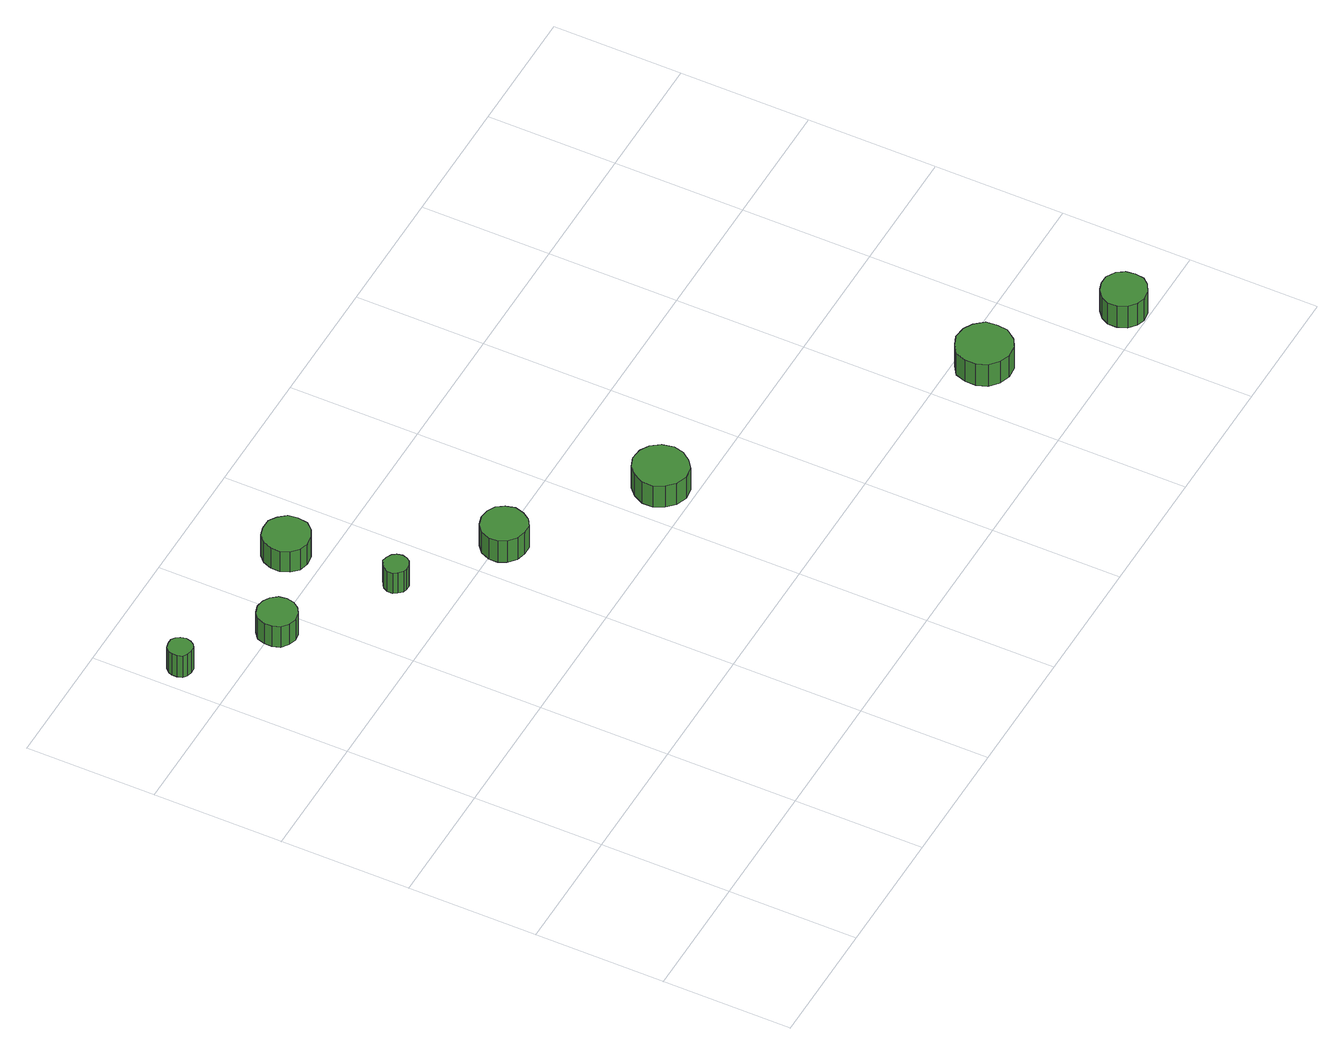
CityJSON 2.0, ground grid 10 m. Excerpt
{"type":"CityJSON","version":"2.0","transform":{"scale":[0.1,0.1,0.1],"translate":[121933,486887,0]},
"CityObjects":{
"tree1":{"type":"SolitaryVegetationObject","attributes":{"function":"something"},"geometry":[{"type":"MultiSurface","lod":"1","boundaries":[[[0,1,2,3,4,5,6,7,8,9,10,11,12,13,14]],[[15,16,17,18,19,20,21,22,23,24,25,26,27,28,29]],[[0,29,28,1]],[[1,28,27,2]],[[2,27,26,3]],[[3,26,25,4]],[[4,25,24,5]],[[5,24,23,6]],[[6,23,22,7]],[[7,22,21,8]],[[8,21,20,9]],[[9,20,19,10]],[[10,19,18,11]],[[11,18,17,12]],[[12,17,16,13]],[[13,16,15,14]],[[14,15,29,0]]]}]},
"tree2":{"type":"SolitaryVegetationObject","attributes":{"function":"something"},"geometry":[{"type":"MultiSurface","lod":"1","boundaries":[[[30,31,32,33,34,35,36,37,38,39,40,41,42,43,44]],[[45,46,47,48,49,50,51,52,53,54,55,56,57,58,59]],[[30,59,58,31]],[[31,58,57,32]],[[32,57,56,33]],[[33,56,55,34]],[[34,55,54,35]],[[35,54,53,36]],[[36,53,52,37]],[[37,52,51,38]],[[38,51,50,39]],[[39,50,49,40]],[[40,49,48,41]],[[41,48,47,42]],[[42,47,46,43]],[[43,46,45,44]],[[44,45,59,30]]]}]},
"tree3":{"type":"SolitaryVegetationObject","attributes":{"function":"something"},"geometry":[{"type":"MultiSurface","lod":"1","boundaries":[[[60,61,62,63,64,65,66,67,68,69,70,71,72,73,74]],[[75,76,77,78,79,80,81,82,83,84,85,86,87,88,89]],[[60,89,88,61]],[[61,88,87,62]],[[62,87,86,63]],[[63,86,85,64]],[[64,85,84,65]],[[65,84,83,66]],[[66,83,82,67]],[[67,82,81,68]],[[68,81,80,69]],[[69,80,79,70]],[[70,79,78,71]],[[71,78,77,72]],[[72,77,76,73]],[[73,76,75,74]],[[74,75,89,60]]]}]},
"tree4":{"type":"SolitaryVegetationObject","attributes":{"function":"something"},"geometry":[{"type":"MultiSurface","lod":"1","boundaries":[[[90,91,92,93,94,95,96,97,98,99,100,101,102,103,104]],[[105,106,107,108,109,110,111,112,113,114,115,116,117,118,119]],[[90,119,118,91]],[[91,118,117,92]],[[92,117,116,93]],[[93,116,115,94]],[[94,115,114,95]],[[95,114,113,96]],[[96,113,112,97]],[[97,112,111,98]],[[98,111,110,99]],[[99,110,109,100]],[[100,109,108,101]],[[101,108,107,102]],[[102,107,106,103]],[[103,106,105,104]],[[104,105,119,90]]]}]},
"tree5":{"type":"SolitaryVegetationObject","attributes":{"function":"something"},"geometry":[{"type":"MultiSurface","lod":"1","boundaries":[[[120,121,122,123,124,125,126,127,128,129,130,131,132,133,134]],[[135,136,137,138,139,140,141,142,143,144,145,146,147,148,149]],[[120,149,148,121]],[[121,148,147,122]],[[122,147,146,123]],[[123,146,145,124]],[[124,145,144,125]],[[125,144,143,126]],[[126,143,142,127]],[[127,142,141,128]],[[128,141,140,129]],[[129,140,139,130]],[[130,139,138,131]],[[131,138,137,132]],[[132,137,136,133]],[[133,136,135,134]],[[134,135,149,120]]]}]},
"tree6":{"type":"SolitaryVegetationObject","attributes":{"function":"something"}},
"tree7":{"type":"SolitaryVegetationObject","attributes":{"function":"something"},"geometry":[{"type":"MultiSurface","lod":"1","boundaries":[[[150,151,152,153,154,155,156,157,158,159,160,161,162,163,164]],[[165,166,167,168,169,170,171,172,173,174,175,176,177,178,179]],[[150,179,178,151]],[[151,178,177,152]],[[152,177,176,153]],[[153,176,175,154]],[[154,175,174,155]],[[155,174,173,156]],[[156,173,172,157]],[[157,172,171,158]],[[158,171,170,159]],[[159,170,169,160]],[[160,169,168,161]],[[161,168,167,162]],[[162,167,166,163]],[[163,166,165,164]],[[164,165,179,150]]]}]},
"tree8":{"type":"SolitaryVegetationObject","attributes":{"function":"something"}},
"tree9":{"type":"SolitaryVegetationObject","attributes":{"function":"something"}},
"tree10":{"type":"SolitaryVegetationObject","attributes":{"function":"something"},"geometry":[{"type":"MultiSurface","lod":"1","boundaries":[[[180,181,182,183,184,185,186,187,188,189,190,191,192,193,194]],[[195,196,197,198,199,200,201,202,203,204,205,206,207,208,209]],[[180,209,208,181]],[[181,208,207,182]],[[182,207,206,183]],[[183,206,205,184]],[[184,205,204,185]],[[185,204,203,186]],[[186,203,202,187]],[[187,202,201,188]],[[188,201,200,189]],[[189,200,199,190]],[[190,199,198,191]],[[191,198,197,192]],[[192,197,196,193]],[[193,196,195,194]],[[194,195,209,180]]]}]},
"tree11":{"type":"SolitaryVegetationObject","attributes":{"function":"something"},"geometry":[{"type":"MultiSurface","lod":"1","boundaries":[[[210,211,212,213,214,215,216,217,218,219,220,221,222,223,224]],[[225,226,227,228,229,230,231,232,233,234,235,236,237,238,239]],[[210,239,238,211]],[[211,238,237,212]],[[212,237,236,213]],[[213,236,235,214]],[[214,235,234,215]],[[215,234,233,216]],[[216,233,232,217]],[[217,232,231,218]],[[218,231,230,219]],[[219,230,229,220]],[[220,229,228,221]],[[221,228,227,222]],[[222,227,226,223]],[[223,226,225,224]],[[224,225,239,210]]]}]},
"tree12":{"type":"SolitaryVegetationObject","attributes":{"function":"something"}},
"tree13":{"type":"SolitaryVegetationObject","attributes":{"function":"something"}}
},
"vertices":[
[28,441,23],[27,445,23],[25,448,23],[22,450,23],[18,450,23],[14,449,23],[11,446,23],[10,443,23],[10,439,23],[11,435,23],[14,433,23],[18,432,23],[22,432,23],[25,434,23],[27,437,23],[27,437,2],[25,434,2],[22,432,2],[18,432,2],[14,433,2],[11,435,2],[10,439,2],[10,443,2],[11,446,2],[14,449,2],[18,450,2],[22,450,2],[25,448,2],[27,445,2],[28,441,2],
[96,397,22],[95,403,22],[91,408,22],[86,411,22],[80,412,22],[74,410,22],[69,406,22],[67,400,22],[67,394,22],[69,388,22],[74,384,22],[80,382,22],[86,383,22],[91,386,22],[95,391,22],[95,391,2],[91,386,2],[86,383,2],[80,382,2],[74,384,2],[69,388,2],[67,394,2],[67,400,2],[69,406,2],[74,410,2],[80,412,2],[86,411,2],[91,408,2],[95,403,2],[96,397,2],
[171,345,22],[170,349,22],[168,352,22],[164,354,22],[160,355,22],[157,353,22],[154,351,22],[152,347,22],[152,343,22],[154,340,22],[157,337,22],[160,336,22],[164,336,22],[168,338,22],[170,341,22],[170,341,2],[168,338,2],[164,336,2],[160,336,2],[157,337,2],[154,340,2],[152,343,2],[152,347,2],[154,351,2],[157,353,2],[160,355,2],[164,354,2],[168,352,2],[170,349,2],[171,345,2],
[170,427,22],[169,434,22],[164,440,22],[158,444,22],[150,444,22],[143,442,22],[138,437,22],[135,430,22],[135,423,22],[138,416,22],[143,411,22],[150,409,22],[158,410,22],[164,413,22],[169,419,22],[169,419,2],[164,413,2],[158,410,2],[150,409,2],[143,411,2],[138,416,2],[135,423,2],[135,430,2],[138,437,2],[143,442,2],[150,444,2],[158,444,2],[164,440,2],[169,434,2],[170,427,2],
[248,296,23],[246,303,23],[242,309,23],[236,312,23],[229,313,23],[222,311,23],[216,306,23],[213,299,23],[213,292,23],[216,286,23],[222,281,23],[229,279,23],[236,279,23],[242,283,23],[246,289,23],[246,289,2],[242,283,2],[236,279,2],[229,279,2],[222,281,2],[216,286,2],[213,292,2],[213,299,2],[216,306,2],[222,311,2],[229,313,2],[236,312,2],[242,309,2],[246,303,2],[248,296,2],
[352,225,23],[350,234,23],[345,241,23],[338,245,23],[329,246,23],[321,243,23],[315,237,23],[311,229,23],[311,221,23],[315,213,23],[321,207,23],[329,204,23],[338,205,23],[345,210,23],[350,217,23],[350,217,2],[345,210,2],[338,205,2],[329,204,2],[321,207,2],[315,213,2],[311,221,2],[311,229,2],[315,237,2],[321,243,2],[329,246,2],[338,245,2],[345,241,2],[350,234,2],[352,225,2],
[563,80,22],[562,89,22],[556,96,22],[549,100,22],[540,101,22],[532,98,22],[525,93,22],[522,85,22],[522,76,22],[525,68,22],[532,62,22],[540,59,22],[549,60,22],[556,64,22],[562,72,22],[562,72,1],[556,64,1],[549,60,1],[540,59,1],[532,62,1],[525,68,1],[522,76,1],[522,85,1],[525,93,1],[532,98,1],[540,101,1],[549,100,1],[556,96,1],[562,89,1],[563,80,1],
[652,18,22],[651,25,22],[647,31,22],[640,35,22],[633,35,22],[627,33,22],[621,28,22],[618,22,22],[618,15,22],[621,8,22],[627,3,22],[633,1,22],[640,2,22],[647,6,22],[651,11,22],[651,11,1],[647,6,1],[640,2,1],[633,1,1],[627,3,1],[621,8,1],[618,15,1],[618,22,1],[621,28,1],[627,33,1],[633,35,1],[640,35,1],[647,31,1],[651,25,1],[652,18,1]
]}
